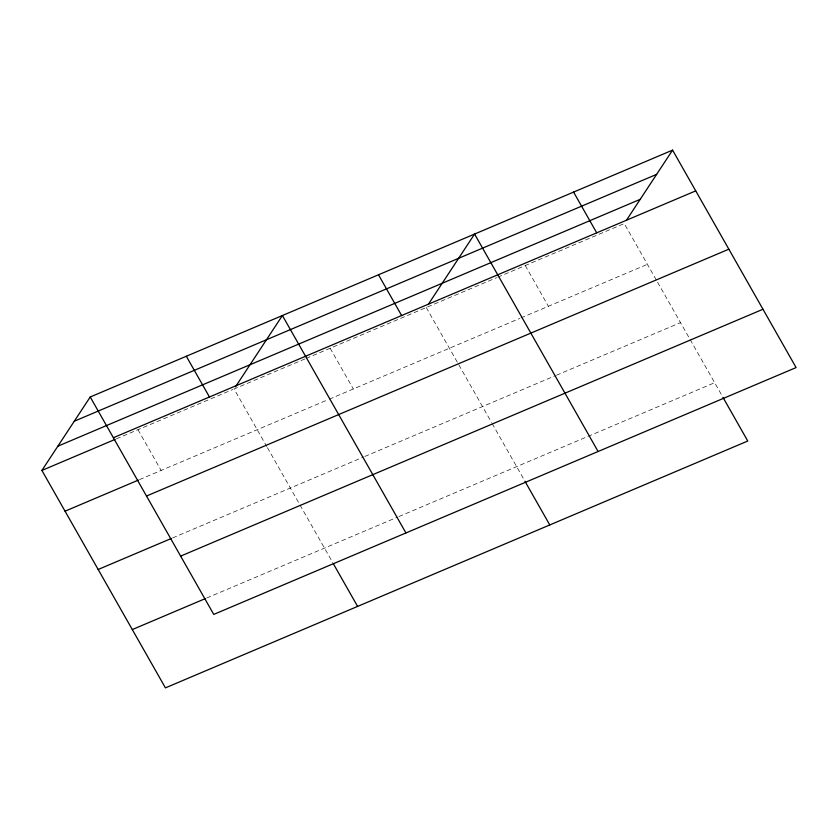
<?xml version="1.0" encoding="UTF-8"?>
<svg xmlns="http://www.w3.org/2000/svg" width="838" height="838" viewBox="0 0 838 838"><rect width="100%" height="100%" fill="white"/><g stroke="black" fill="none" stroke-linecap="round" stroke-linejoin="round"><path stroke-width="0.63" stroke-dasharray="4.19 3.14" d="M116.367 438.861L232.87 389.481M304.938 358.926L234.074 388.968L266.777 446.539M306.142 358.423L496.62 277.671M497.814 277.169L624.247 223.578L656.95 281.139M139.517 479.608L328.087 399.674M329.282 399.171L519.769 318.419M520.964 317.916L647.397 264.326M172.638 537.923L363.608 456.972M364.813 456.459L555.28 375.717M556.474 375.215L680.519 322.63M206.766 597.997L397.736 517.046M398.94 516.533L714.646 382.704M657.589 282.259L689.538 338.5M690.177 339.631L722.293 396.165M525.248 265.541L548.398 306.289M426.249 307.504L491.539 422.436M492.178 423.567L524.295 480.101M330.162 348.241L353.311 388.979M267.416 447.66L299.365 503.889M300.004 505.031L332.759 562.675M137.987 429.705L161.137 470.443"/><path stroke-width="1.26" d="M722.932 397.285L747.768 441.018L165.421 687.872L41.9 470.432L90.232 396.982L672.579 150.128L796.1 367.568L213.753 614.422L90.232 396.982M235.457 386.863L282.406 315.517L405.927 532.958M428.333 304.341L474.58 234.053L598.102 451.504M626.332 220.415L672.579 150.128M74.278 421.221L656.625 174.367M57.853 446.193L640.19 199.339M113.371 437.729L695.718 190.875M41.9 470.432L115.162 439.374M65.05 511.18L138.312 480.122M146.503 496.033L728.851 249.179M98.172 569.484L171.434 538.425M180.631 556.118L762.978 309.253M132.299 629.568L205.561 598.51M573.58 192.091L596.719 232.838M524.934 481.222L549.77 524.944M378.493 274.791L401.632 315.538M333.388 563.796L357.596 606.408M186.319 356.255L209.458 396.992"/></g></svg>
